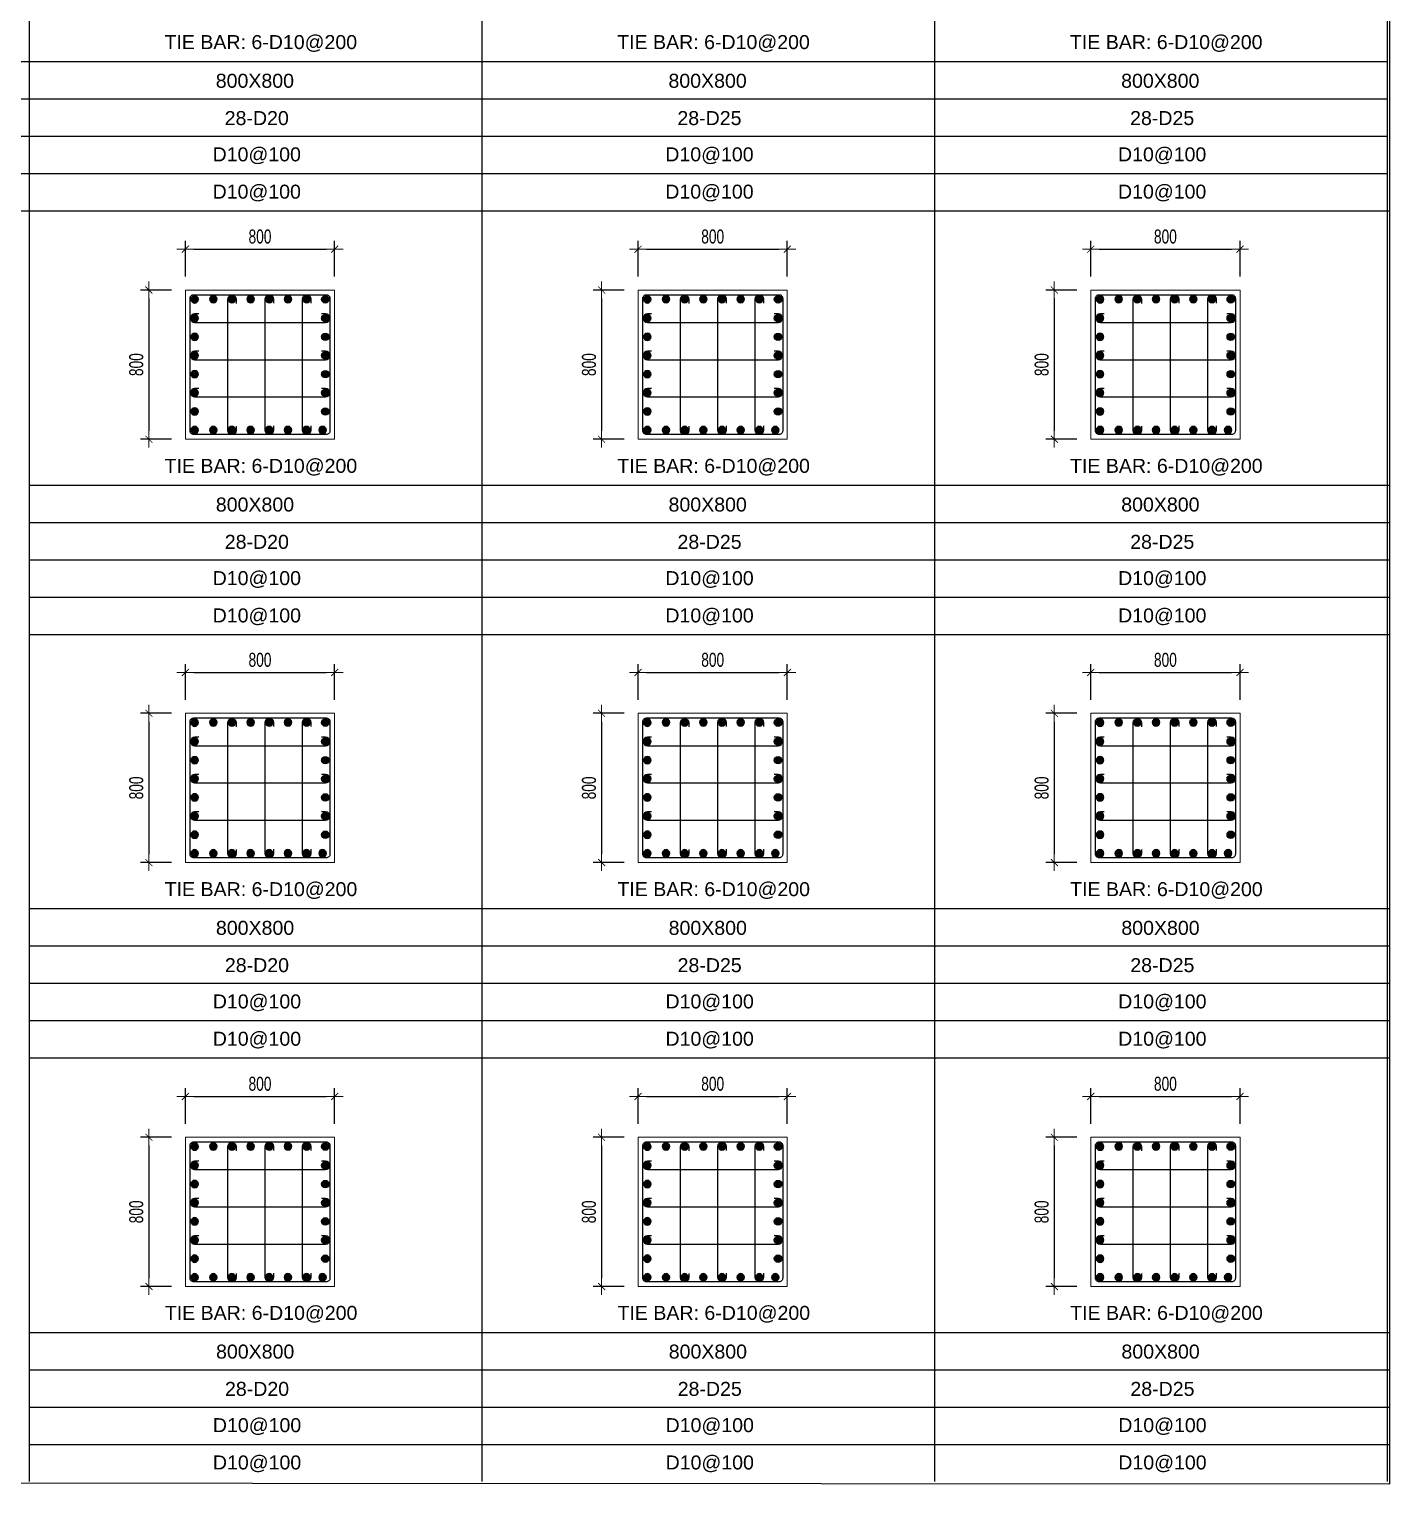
# Model space of a CAD drawing. Header units: millimetres. Extents: x 49323 to 538172, y -39336 to 181761.
# Drawn here: x 276176 to 283469, y 68456 to 76256 of the extents above; entities that cross this region are included whole.
import ezdxf
from ezdxf.enums import TextEntityAlignment as Align

# ---------------------------------------------------------------- set-up
doc = ezdxf.new("R2010")
doc.units = ezdxf.units.MM
doc.linetypes.add('CENTER2', pattern=[1.125, 0.75, -0.125, 0.125, -0.125])
doc.layers.get('Defpoints').update_dxf_attribs({"color": 151, "lineweight": 9})
for name, color, linetype in [('2', 2, 'Continuous'), ('A-ANNO-LEAD', 4, 'Continuous'), ('CEN', 1, 'CENTER2'), ('STL', 3, 'Continuous'), ('TIT1', 3, 'Continuous')]:
    doc.layers.add(name, color=color, linetype=linetype)
doc.layers.add('NDC_S_CONTINUOUS', color=3, linetype='Continuous', lineweight=20)
doc.layers.add('NDC_S_DIM', color=1, linetype='Continuous', lineweight=15)
doc.styles.add('NDC_ARIAL', font='arial.ttf', dxfattribs={"width": 0.85})
doc.styles.add('NDC_DIM', font='', dxfattribs={"width": 0.75})
doc.styles.get('NDC_DIM').set_extended_font_data('Dotum')
doc.dimstyles.new('NDC_dim_30', dxfattribs={"dimscale": 30, "dimtxt": 2.5, "dimasz": 1.5, "dimexe": 1.5, "dimexo": 2.5, "dimgap": 1, "dimtad": 1, "dimdec": 0, "dimzin": 0, "dimdsep": 46, "dimtxsty": 'NDC_DIM', "dimblk": 'DIMMARK', "dimcen": 0.09, "dimdle": 1.2, "dimclrd": 1, "dimclre": 1, "dimclrt": 3, "dimadec": 0, "dimazin": 0, "dimtfac": 1, "dimtdec": 0, "dimtix": 1, "dimtofl": 0, "dimtmove": 0, "dimatfit": 3, "dimfxl": 8, "dimfxlon": 1, "dimtolj": 1, "dimtzin": 0, "dimarcsym": 0})

# ---------------------------------------------------------------- blocks, each defined once
blk = doc.blocks.new('8')
at = {"layer": '2'}
blk.add_hatch(color=256, dxfattribs=at).paths.add_polyline_path([(20, 0, 0.386127), (1.9, 19.9), (-1.9, 19.9, 0.386127), (-20, 0, 1)])
blk.add_circle((0, 0), 20, dxfattribs=at)
blk = doc.blocks.new('5')
at = {"layer": 'CEN', "rotation": 180}
blk.add_blockref('8', (0, 0), dxfattribs=at)
blk = doc.blocks.new('DIMMARK')
at = {"layer": 'NDC_S_DIM', "color": 1}
blk.add_line((-1.5, 0), (1, 0), dxfattribs=at)
at = {"layer": 'NDC_S_DIM', "color": 2, "const_width": 0.1}
blk.add_lwpolyline([(-0.42, -0.42), (0.42, 0.42)], dxfattribs=at)
blk = doc.blocks.new('*D1674')
at = {"layer": 'Defpoints', "color": 0, "ltscale": 40, "transparency": 16777216}
for p in [(277813.3, 70533.6), (277013.3, 70312.3), (277813.3, 70312.3)]:
    blk.add_point(p, dxfattribs=at)
at = {"layer": 'NDC_S_DIM', "color": 1, "lineweight": -2, "ltscale": 40, "transparency": 16777216}
for p, q in [((277013.3, 70387.3), (277013.3, 70578.6)), ((277058.3, 70533.6), (277768.3, 70533.6)), ((277813.3, 70387.3), (277813.3, 70578.6))]:
    blk.add_line(p, q, dxfattribs=at)
at = {"layer": 'NDC_S_DIM', "color": 1, "lineweight": -2, "ltscale": 40, "transparency": 16777216, "xscale": 45, "yscale": 45, "zscale": 45, "rotation": 180}
blk.add_blockref('DIMMARK', (277013.3, 70533.6), dxfattribs=at)
at = {"layer": 'NDC_S_DIM', "color": 1, "lineweight": -2, "ltscale": 40, "transparency": 16777216, "xscale": 45, "yscale": 45, "zscale": 45}
blk.add_blockref('DIMMARK', (277813.3, 70533.6), dxfattribs=at)
at = {"layer": 'NDC_S_DIM', "color": 3, "ltscale": 40, "transparency": 16777216, "insert": (277413.3, 70601.2), "char_height": 75, "attachment_point": 5, "style": 'NDC_DIM'}
blk.add_mtext('\\A1;800', dxfattribs=at)
blk = doc.blocks.new('*D1675')
at = {"layer": 'Defpoints', "color": 0, "ltscale": 40, "transparency": 16777216}
for p in [(277013.3, 70314.8), (276818, 69514.8), (277013.3, 69514.8)]:
    blk.add_point(p, dxfattribs=at)
at = {"layer": 'NDC_S_DIM', "color": 1, "lineweight": -2, "ltscale": 40, "transparency": 16777216}
for p, q in [((276938.3, 70314.8), (276773, 70314.8)), ((276818, 70269.8), (276818, 69559.8)), ((276938.3, 69514.8), (276773, 69514.8))]:
    blk.add_line(p, q, dxfattribs=at)
at = {"layer": 'NDC_S_DIM', "color": 1, "lineweight": -2, "ltscale": 40, "transparency": 16777216, "xscale": 45, "yscale": 45, "zscale": 45}
for p, rotation in [((276818, 70314.8), 90), ((276818, 69514.8), 270)]:
    blk.add_blockref('DIMMARK', p, dxfattribs=dict(at, rotation=rotation))
at = {"layer": 'NDC_S_DIM', "color": 3, "ltscale": 40, "transparency": 16777216, "insert": (276750.4, 69914.8), "char_height": 75, "attachment_point": 5, "rotation": 90, "style": 'NDC_DIM'}
blk.add_mtext('\\A1;800', dxfattribs=at)
blk = doc.blocks.new('*D1676')
at = {"layer": 'Defpoints', "color": 0, "ltscale": 40, "transparency": 16777216}
for p in [(277813.3, 72806.5), (277013.3, 72585.1), (277813.3, 72585.1)]:
    blk.add_point(p, dxfattribs=at)
at = {"layer": 'NDC_S_DIM', "color": 1, "lineweight": -2, "ltscale": 40, "transparency": 16777216}
for p, q in [((277013.3, 72660.1), (277013.3, 72851.5)), ((277813.3, 72660.1), (277813.3, 72851.5)), ((277058.3, 72806.5), (277768.3, 72806.5))]:
    blk.add_line(p, q, dxfattribs=at)
at = {"layer": 'NDC_S_DIM', "color": 1, "lineweight": -2, "ltscale": 40, "transparency": 16777216, "xscale": 45, "yscale": 45, "zscale": 45, "rotation": 180}
blk.add_blockref('DIMMARK', (277013.3, 72806.5), dxfattribs=at)
at = {"layer": 'NDC_S_DIM', "color": 1, "lineweight": -2, "ltscale": 40, "transparency": 16777216, "xscale": 45, "yscale": 45, "zscale": 45}
blk.add_blockref('DIMMARK', (277813.3, 72806.5), dxfattribs=at)
at = {"layer": 'NDC_S_DIM', "color": 3, "ltscale": 40, "transparency": 16777216, "insert": (277413.3, 72874), "char_height": 75, "attachment_point": 5, "style": 'NDC_DIM'}
blk.add_mtext('\\A1;800', dxfattribs=at)
blk = doc.blocks.new('*D1677')
at = {"layer": 'Defpoints', "color": 0, "ltscale": 40, "transparency": 16777216}
for p in [(277013.3, 72587.7), (276818, 71787.7), (277013.3, 71787.7)]:
    blk.add_point(p, dxfattribs=at)
at = {"layer": 'NDC_S_DIM', "color": 1, "lineweight": -2, "ltscale": 40, "transparency": 16777216}
for p, q in [((276938.3, 72587.7), (276773, 72587.7)), ((276818, 72542.7), (276818, 71832.7)), ((276938.3, 71787.7), (276773, 71787.7))]:
    blk.add_line(p, q, dxfattribs=at)
at = {"layer": 'NDC_S_DIM', "color": 1, "lineweight": -2, "ltscale": 40, "transparency": 16777216, "xscale": 45, "yscale": 45, "zscale": 45}
for p, rotation in [((276818, 72587.7), 90), ((276818, 71787.7), 270)]:
    blk.add_blockref('DIMMARK', p, dxfattribs=dict(at, rotation=rotation))
at = {"layer": 'NDC_S_DIM', "color": 3, "ltscale": 40, "transparency": 16777216, "insert": (276750.4, 72187.7), "char_height": 75, "attachment_point": 5, "rotation": 90, "style": 'NDC_DIM'}
blk.add_mtext('\\A1;800', dxfattribs=at)
blk = doc.blocks.new('*D1678')
at = {"layer": 'Defpoints', "color": 0, "ltscale": 40, "transparency": 16777216}
for p in [(277813.3, 75075.9), (277013.3, 74854.6), (277813.3, 74854.6)]:
    blk.add_point(p, dxfattribs=at)
at = {"layer": 'NDC_S_DIM', "color": 1, "lineweight": -2, "ltscale": 40, "transparency": 16777216}
for p, q in [((277013.3, 74929.6), (277013.3, 75120.9)), ((277813.3, 74929.6), (277813.3, 75120.9)), ((277058.3, 75075.9), (277768.3, 75075.9))]:
    blk.add_line(p, q, dxfattribs=at)
at = {"layer": 'NDC_S_DIM', "color": 1, "lineweight": -2, "ltscale": 40, "transparency": 16777216, "xscale": 45, "yscale": 45, "zscale": 45, "rotation": 180}
blk.add_blockref('DIMMARK', (277013.3, 75075.9), dxfattribs=at)
at = {"layer": 'NDC_S_DIM', "color": 1, "lineweight": -2, "ltscale": 40, "transparency": 16777216, "xscale": 45, "yscale": 45, "zscale": 45}
blk.add_blockref('DIMMARK', (277813.3, 75075.9), dxfattribs=at)
at = {"layer": 'NDC_S_DIM', "color": 3, "ltscale": 40, "transparency": 16777216, "insert": (277413.3, 75143.5), "char_height": 75, "attachment_point": 5, "style": 'NDC_DIM'}
blk.add_mtext('\\A1;800', dxfattribs=at)
blk = doc.blocks.new('*D1679')
at = {"layer": 'Defpoints', "color": 0, "ltscale": 40, "transparency": 16777216}
for p in [(277013.3, 74857.1), (276818, 74057.1), (277013.3, 74057.1)]:
    blk.add_point(p, dxfattribs=at)
at = {"layer": 'NDC_S_DIM', "color": 1, "lineweight": -2, "ltscale": 40, "transparency": 16777216}
for p, q in [((276938.3, 74857.1), (276773, 74857.1)), ((276818, 74812.1), (276818, 74102.1)), ((276938.3, 74057.1), (276773, 74057.1))]:
    blk.add_line(p, q, dxfattribs=at)
at = {"layer": 'NDC_S_DIM', "color": 1, "lineweight": -2, "ltscale": 40, "transparency": 16777216, "xscale": 45, "yscale": 45, "zscale": 45}
for p, rotation in [((276818, 74857.1), 90), ((276818, 74057.1), 270)]:
    blk.add_blockref('DIMMARK', p, dxfattribs=dict(at, rotation=rotation))
at = {"layer": 'NDC_S_DIM', "color": 3, "ltscale": 40, "transparency": 16777216, "insert": (276750.4, 74457.1), "char_height": 75, "attachment_point": 5, "rotation": 90, "style": 'NDC_DIM'}
blk.add_mtext('\\A1;800', dxfattribs=at)
blk = doc.blocks.new('*D1684')
at = {"layer": 'Defpoints', "color": 0, "ltscale": 40, "transparency": 16777216}
for p in [(280239.4, 70533.6), (279439.4, 70312.3), (280239.4, 70312.3)]:
    blk.add_point(p, dxfattribs=at)
at = {"layer": 'NDC_S_DIM', "color": 1, "lineweight": -2, "ltscale": 40, "transparency": 16777216}
for p, q in [((279439.4, 70387.3), (279439.4, 70578.6)), ((279484.4, 70533.6), (280194.4, 70533.6)), ((280239.4, 70387.3), (280239.4, 70578.6))]:
    blk.add_line(p, q, dxfattribs=at)
at = {"layer": 'NDC_S_DIM', "color": 1, "lineweight": -2, "ltscale": 40, "transparency": 16777216, "xscale": 45, "yscale": 45, "zscale": 45, "rotation": 180}
blk.add_blockref('DIMMARK', (279439.4, 70533.6), dxfattribs=at)
at = {"layer": 'NDC_S_DIM', "color": 1, "lineweight": -2, "ltscale": 40, "transparency": 16777216, "xscale": 45, "yscale": 45, "zscale": 45}
blk.add_blockref('DIMMARK', (280239.4, 70533.6), dxfattribs=at)
at = {"layer": 'NDC_S_DIM', "color": 3, "ltscale": 40, "transparency": 16777216, "insert": (279839.4, 70601.2), "char_height": 75, "attachment_point": 5, "style": 'NDC_DIM'}
blk.add_mtext('\\A1;800', dxfattribs=at)
blk = doc.blocks.new('*D1685')
at = {"layer": 'Defpoints', "color": 0, "ltscale": 40, "transparency": 16777216}
for p in [(279439.4, 70314.8), (279244.1, 69514.8), (279439.4, 69514.8)]:
    blk.add_point(p, dxfattribs=at)
at = {"layer": 'NDC_S_DIM', "color": 1, "lineweight": -2, "ltscale": 40, "transparency": 16777216}
for p, q in [((279364.4, 70314.8), (279199.1, 70314.8)), ((279244.1, 70269.8), (279244.1, 69559.8)), ((279364.4, 69514.8), (279199.1, 69514.8))]:
    blk.add_line(p, q, dxfattribs=at)
at = {"layer": 'NDC_S_DIM', "color": 1, "lineweight": -2, "ltscale": 40, "transparency": 16777216, "xscale": 45, "yscale": 45, "zscale": 45}
for p, rotation in [((279244.1, 70314.8), 90), ((279244.1, 69514.8), 270)]:
    blk.add_blockref('DIMMARK', p, dxfattribs=dict(at, rotation=rotation))
at = {"layer": 'NDC_S_DIM', "color": 3, "ltscale": 40, "transparency": 16777216, "insert": (279176.5, 69914.8), "char_height": 75, "attachment_point": 5, "rotation": 90, "style": 'NDC_DIM'}
blk.add_mtext('\\A1;800', dxfattribs=at)
blk = doc.blocks.new('*D1686')
at = {"layer": 'Defpoints', "color": 0, "ltscale": 40, "transparency": 16777216}
for p in [(280239.4, 72806.5), (279439.4, 72585.1), (280239.4, 72585.1)]:
    blk.add_point(p, dxfattribs=at)
at = {"layer": 'NDC_S_DIM', "color": 1, "lineweight": -2, "ltscale": 40, "transparency": 16777216}
for p, q in [((279439.4, 72660.1), (279439.4, 72851.5)), ((280239.4, 72660.1), (280239.4, 72851.5)), ((279484.4, 72806.5), (280194.4, 72806.5))]:
    blk.add_line(p, q, dxfattribs=at)
at = {"layer": 'NDC_S_DIM', "color": 1, "lineweight": -2, "ltscale": 40, "transparency": 16777216, "xscale": 45, "yscale": 45, "zscale": 45, "rotation": 180}
blk.add_blockref('DIMMARK', (279439.4, 72806.5), dxfattribs=at)
at = {"layer": 'NDC_S_DIM', "color": 1, "lineweight": -2, "ltscale": 40, "transparency": 16777216, "xscale": 45, "yscale": 45, "zscale": 45}
blk.add_blockref('DIMMARK', (280239.4, 72806.5), dxfattribs=at)
at = {"layer": 'NDC_S_DIM', "color": 3, "ltscale": 40, "transparency": 16777216, "insert": (279839.4, 72874), "char_height": 75, "attachment_point": 5, "style": 'NDC_DIM'}
blk.add_mtext('\\A1;800', dxfattribs=at)
blk = doc.blocks.new('*D1687')
at = {"layer": 'Defpoints', "color": 0, "ltscale": 40, "transparency": 16777216}
for p in [(279439.4, 72587.7), (279244.1, 71787.7), (279439.4, 71787.7)]:
    blk.add_point(p, dxfattribs=at)
at = {"layer": 'NDC_S_DIM', "color": 1, "lineweight": -2, "ltscale": 40, "transparency": 16777216}
for p, q in [((279364.4, 72587.7), (279199.1, 72587.7)), ((279244.1, 72542.7), (279244.1, 71832.7)), ((279364.4, 71787.7), (279199.1, 71787.7))]:
    blk.add_line(p, q, dxfattribs=at)
at = {"layer": 'NDC_S_DIM', "color": 1, "lineweight": -2, "ltscale": 40, "transparency": 16777216, "xscale": 45, "yscale": 45, "zscale": 45}
for p, rotation in [((279244.1, 72587.7), 90), ((279244.1, 71787.7), 270)]:
    blk.add_blockref('DIMMARK', p, dxfattribs=dict(at, rotation=rotation))
at = {"layer": 'NDC_S_DIM', "color": 3, "ltscale": 40, "transparency": 16777216, "insert": (279176.5, 72187.7), "char_height": 75, "attachment_point": 5, "rotation": 90, "style": 'NDC_DIM'}
blk.add_mtext('\\A1;800', dxfattribs=at)
blk = doc.blocks.new('*D1688')
at = {"layer": 'Defpoints', "color": 0, "ltscale": 40, "transparency": 16777216}
for p in [(280239.4, 75075.9), (279439.4, 74854.6), (280239.4, 74854.6)]:
    blk.add_point(p, dxfattribs=at)
at = {"layer": 'NDC_S_DIM', "color": 1, "lineweight": -2, "ltscale": 40, "transparency": 16777216}
for p, q in [((279439.4, 74929.6), (279439.4, 75120.9)), ((280239.4, 74929.6), (280239.4, 75120.9)), ((279484.4, 75075.9), (280194.4, 75075.9))]:
    blk.add_line(p, q, dxfattribs=at)
at = {"layer": 'NDC_S_DIM', "color": 1, "lineweight": -2, "ltscale": 40, "transparency": 16777216, "xscale": 45, "yscale": 45, "zscale": 45, "rotation": 180}
blk.add_blockref('DIMMARK', (279439.4, 75075.9), dxfattribs=at)
at = {"layer": 'NDC_S_DIM', "color": 1, "lineweight": -2, "ltscale": 40, "transparency": 16777216, "xscale": 45, "yscale": 45, "zscale": 45}
blk.add_blockref('DIMMARK', (280239.4, 75075.9), dxfattribs=at)
at = {"layer": 'NDC_S_DIM', "color": 3, "ltscale": 40, "transparency": 16777216, "insert": (279839.4, 75143.5), "char_height": 75, "attachment_point": 5, "style": 'NDC_DIM'}
blk.add_mtext('\\A1;800', dxfattribs=at)
blk = doc.blocks.new('*D1689')
at = {"layer": 'Defpoints', "color": 0, "ltscale": 40, "transparency": 16777216}
for p in [(279439.4, 74857.1), (279244.1, 74057.1), (279439.4, 74057.1)]:
    blk.add_point(p, dxfattribs=at)
at = {"layer": 'NDC_S_DIM', "color": 1, "lineweight": -2, "ltscale": 40, "transparency": 16777216}
for p, q in [((279364.4, 74857.1), (279199.1, 74857.1)), ((279244.1, 74812.1), (279244.1, 74102.1)), ((279364.4, 74057.1), (279199.1, 74057.1))]:
    blk.add_line(p, q, dxfattribs=at)
at = {"layer": 'NDC_S_DIM', "color": 1, "lineweight": -2, "ltscale": 40, "transparency": 16777216, "xscale": 45, "yscale": 45, "zscale": 45}
for p, rotation in [((279244.1, 74857.1), 90), ((279244.1, 74057.1), 270)]:
    blk.add_blockref('DIMMARK', p, dxfattribs=dict(at, rotation=rotation))
at = {"layer": 'NDC_S_DIM', "color": 3, "ltscale": 40, "transparency": 16777216, "insert": (279176.5, 74457.1), "char_height": 75, "attachment_point": 5, "rotation": 90, "style": 'NDC_DIM'}
blk.add_mtext('\\A1;800', dxfattribs=at)
blk = doc.blocks.new('*D1174')
at = {"layer": 'Defpoints', "color": 0, "ltscale": 40, "transparency": 16777216}
for p in [(282665.5, 70533.6), (281865.5, 70312.3), (282665.5, 70312.3)]:
    blk.add_point(p, dxfattribs=at)
at = {"layer": 'NDC_S_DIM', "color": 1, "lineweight": -2, "ltscale": 40, "transparency": 16777216}
for p, q in [((281865.5, 70387.3), (281865.5, 70578.6)), ((281910.5, 70533.6), (282620.5, 70533.6)), ((282665.5, 70387.3), (282665.5, 70578.6))]:
    blk.add_line(p, q, dxfattribs=at)
at = {"layer": 'NDC_S_DIM', "color": 1, "lineweight": -2, "ltscale": 40, "transparency": 16777216, "xscale": 45, "yscale": 45, "zscale": 45, "rotation": 180}
blk.add_blockref('DIMMARK', (281865.5, 70533.6), dxfattribs=at)
at = {"layer": 'NDC_S_DIM', "color": 1, "lineweight": -2, "ltscale": 40, "transparency": 16777216, "xscale": 45, "yscale": 45, "zscale": 45}
blk.add_blockref('DIMMARK', (282665.5, 70533.6), dxfattribs=at)
at = {"layer": 'NDC_S_DIM', "color": 3, "ltscale": 40, "transparency": 16777216, "insert": (282265.5, 70601.2), "char_height": 75, "attachment_point": 5, "style": 'NDC_DIM'}
blk.add_mtext('\\A1;800', dxfattribs=at)
blk = doc.blocks.new('*D1175')
at = {"layer": 'Defpoints', "color": 0, "ltscale": 40, "transparency": 16777216}
for p in [(281865.5, 70314.8), (281670.2, 69514.8), (281865.5, 69514.8)]:
    blk.add_point(p, dxfattribs=at)
at = {"layer": 'NDC_S_DIM', "color": 1, "lineweight": -2, "ltscale": 40, "transparency": 16777216}
for p, q in [((281790.5, 70314.8), (281625.2, 70314.8)), ((281670.2, 70269.8), (281670.2, 69559.8)), ((281790.5, 69514.8), (281625.2, 69514.8))]:
    blk.add_line(p, q, dxfattribs=at)
at = {"layer": 'NDC_S_DIM', "color": 1, "lineweight": -2, "ltscale": 40, "transparency": 16777216, "xscale": 45, "yscale": 45, "zscale": 45}
for p, rotation in [((281670.2, 70314.8), 90), ((281670.2, 69514.8), 270)]:
    blk.add_blockref('DIMMARK', p, dxfattribs=dict(at, rotation=rotation))
at = {"layer": 'NDC_S_DIM', "color": 3, "ltscale": 40, "transparency": 16777216, "insert": (281602.6, 69914.8), "char_height": 75, "attachment_point": 5, "rotation": 90, "style": 'NDC_DIM'}
blk.add_mtext('\\A1;800', dxfattribs=at)
blk = doc.blocks.new('*D1176')
at = {"layer": 'Defpoints', "color": 0, "ltscale": 40, "transparency": 16777216}
for p in [(282665.5, 72806.5), (281865.5, 72585.1), (282665.5, 72585.1)]:
    blk.add_point(p, dxfattribs=at)
at = {"layer": 'NDC_S_DIM', "color": 1, "lineweight": -2, "ltscale": 40, "transparency": 16777216}
for p, q in [((281865.5, 72660.1), (281865.5, 72851.5)), ((282665.5, 72660.1), (282665.5, 72851.5)), ((281910.5, 72806.5), (282620.5, 72806.5))]:
    blk.add_line(p, q, dxfattribs=at)
at = {"layer": 'NDC_S_DIM', "color": 1, "lineweight": -2, "ltscale": 40, "transparency": 16777216, "xscale": 45, "yscale": 45, "zscale": 45, "rotation": 180}
blk.add_blockref('DIMMARK', (281865.5, 72806.5), dxfattribs=at)
at = {"layer": 'NDC_S_DIM', "color": 1, "lineweight": -2, "ltscale": 40, "transparency": 16777216, "xscale": 45, "yscale": 45, "zscale": 45}
blk.add_blockref('DIMMARK', (282665.5, 72806.5), dxfattribs=at)
at = {"layer": 'NDC_S_DIM', "color": 3, "ltscale": 40, "transparency": 16777216, "insert": (282265.5, 72874), "char_height": 75, "attachment_point": 5, "style": 'NDC_DIM'}
blk.add_mtext('\\A1;800', dxfattribs=at)
blk = doc.blocks.new('*D1177')
at = {"layer": 'Defpoints', "color": 0, "ltscale": 40, "transparency": 16777216}
for p in [(281865.5, 72587.7), (281670.2, 71787.7), (281865.5, 71787.7)]:
    blk.add_point(p, dxfattribs=at)
at = {"layer": 'NDC_S_DIM', "color": 1, "lineweight": -2, "ltscale": 40, "transparency": 16777216}
for p, q in [((281790.5, 72587.7), (281625.2, 72587.7)), ((281670.2, 72542.7), (281670.2, 71832.7)), ((281790.5, 71787.7), (281625.2, 71787.7))]:
    blk.add_line(p, q, dxfattribs=at)
at = {"layer": 'NDC_S_DIM', "color": 1, "lineweight": -2, "ltscale": 40, "transparency": 16777216, "xscale": 45, "yscale": 45, "zscale": 45}
for p, rotation in [((281670.2, 72587.7), 90), ((281670.2, 71787.7), 270)]:
    blk.add_blockref('DIMMARK', p, dxfattribs=dict(at, rotation=rotation))
at = {"layer": 'NDC_S_DIM', "color": 3, "ltscale": 40, "transparency": 16777216, "insert": (281602.6, 72187.7), "char_height": 75, "attachment_point": 5, "rotation": 90, "style": 'NDC_DIM'}
blk.add_mtext('\\A1;800', dxfattribs=at)
blk = doc.blocks.new('*D1178')
at = {"layer": 'Defpoints', "color": 0, "ltscale": 40, "transparency": 16777216}
for p in [(282665.5, 75075.9), (281865.5, 74854.6), (282665.5, 74854.6)]:
    blk.add_point(p, dxfattribs=at)
at = {"layer": 'NDC_S_DIM', "color": 1, "lineweight": -2, "ltscale": 40, "transparency": 16777216}
for p, q in [((281865.5, 74929.6), (281865.5, 75120.9)), ((282665.5, 74929.6), (282665.5, 75120.9)), ((281910.5, 75075.9), (282620.5, 75075.9))]:
    blk.add_line(p, q, dxfattribs=at)
at = {"layer": 'NDC_S_DIM', "color": 1, "lineweight": -2, "ltscale": 40, "transparency": 16777216, "xscale": 45, "yscale": 45, "zscale": 45, "rotation": 180}
blk.add_blockref('DIMMARK', (281865.5, 75075.9), dxfattribs=at)
at = {"layer": 'NDC_S_DIM', "color": 1, "lineweight": -2, "ltscale": 40, "transparency": 16777216, "xscale": 45, "yscale": 45, "zscale": 45}
blk.add_blockref('DIMMARK', (282665.5, 75075.9), dxfattribs=at)
at = {"layer": 'NDC_S_DIM', "color": 3, "ltscale": 40, "transparency": 16777216, "insert": (282265.5, 75143.5), "char_height": 75, "attachment_point": 5, "style": 'NDC_DIM'}
blk.add_mtext('\\A1;800', dxfattribs=at)
blk = doc.blocks.new('*D1179')
at = {"layer": 'Defpoints', "color": 0, "ltscale": 40, "transparency": 16777216}
for p in [(281865.5, 74857.1), (281670.2, 74057.1), (281865.5, 74057.1)]:
    blk.add_point(p, dxfattribs=at)
at = {"layer": 'NDC_S_DIM', "color": 1, "lineweight": -2, "ltscale": 40, "transparency": 16777216}
for p, q in [((281790.5, 74857.1), (281625.2, 74857.1)), ((281670.2, 74812.1), (281670.2, 74102.1)), ((281790.5, 74057.1), (281625.2, 74057.1))]:
    blk.add_line(p, q, dxfattribs=at)
at = {"layer": 'NDC_S_DIM', "color": 1, "lineweight": -2, "ltscale": 40, "transparency": 16777216, "xscale": 45, "yscale": 45, "zscale": 45}
for p, rotation in [((281670.2, 74857.1), 90), ((281670.2, 74057.1), 270)]:
    blk.add_blockref('DIMMARK', p, dxfattribs=dict(at, rotation=rotation))
at = {"layer": 'NDC_S_DIM', "color": 3, "ltscale": 40, "transparency": 16777216, "insert": (281602.6, 74457.1), "char_height": 75, "attachment_point": 5, "rotation": 90, "style": 'NDC_DIM'}
blk.add_mtext('\\A1;800', dxfattribs=at)

msp = doc.modelspace()

# ---------------------------------------------------------------- linework, layer by layer
at = {"layer": '2', "lineweight": -2, "ltscale": 1000}
for points in [[(277788.3, 74812.1), (277788.3, 74102.1, -0.414214), (277768.3, 74082.1), (277058.3, 74082.1, -0.414214), (277038.3, 74102.1), (277038.3, 74812.1, -0.414214), (277058.3, 74832.1), (277768.3, 74832.1, -0.414214)], [(280214.4, 74812.1), (280214.4, 74102.1, -0.414214), (280194.4, 74082.1), (279484.4, 74082.1, -0.414214), (279464.4, 74102.1), (279464.4, 74812.1, -0.414214), (279484.4, 74832.1), (280194.4, 74832.1, -0.414214)], [(277788.3, 72542.7), (277788.3, 71832.7, -0.414214), (277768.3, 71812.7), (277058.3, 71812.7, -0.414214), (277038.3, 71832.7), (277038.3, 72542.7, -0.414214), (277058.3, 72562.7), (277768.3, 72562.7, -0.414214)], [(280214.4, 72542.7), (280214.4, 71832.7, -0.414214), (280194.4, 71812.7), (279484.4, 71812.7, -0.414214), (279464.4, 71832.7), (279464.4, 72542.7, -0.414214), (279484.4, 72562.7), (280194.4, 72562.7, -0.414214)], [(277788.3, 70269.8), (277788.3, 69559.8, -0.414214), (277768.3, 69539.8), (277058.3, 69539.8, -0.414214), (277038.3, 69559.8), (277038.3, 70269.8, -0.414214), (277058.3, 70289.8), (277768.3, 70289.8, -0.414214)], [(280214.4, 70269.8), (280214.4, 69559.8, -0.414214), (280194.4, 69539.8), (279484.4, 69539.8, -0.414214), (279464.4, 69559.8), (279464.4, 70269.8, -0.414214), (279484.4, 70289.8), (280194.4, 70289.8, -0.414214)]]:
    msp.add_lwpolyline(points, format="xyb", close=True, dxfattribs=at)
at = {"layer": '2'}
for points in [[(277285.6, 74126.7), (277285.6, 74104.6, -1), (277240.6, 74104.6), (277240.6, 74806.6, -1), (277285.6, 74806.6), (277285.6, 74784.5)], [(277485.6, 74128.2), (277485.6, 74106.1, -1), (277440.6, 74106.1), (277440.6, 74808.1, -1), (277485.6, 74808.1), (277485.6, 74786)], [(277685.6, 74128.2), (277685.6, 74106.1, -1), (277640.6, 74106.1), (277640.6, 74808.1, -1), (277685.6, 74808.1), (277685.6, 74786)], [(279711.7, 74126.7), (279711.7, 74104.6, -1), (279666.7, 74104.6), (279666.7, 74806.6, -1), (279711.7, 74806.6), (279711.7, 74784.5)], [(279911.7, 74128.2), (279911.7, 74106.1, -1), (279866.7, 74106.1), (279866.7, 74808.1, -1), (279911.7, 74808.1), (279911.7, 74786)], [(280111.7, 74128.2), (280111.7, 74106.1, -1), (280066.7, 74106.1), (280066.7, 74808.1, -1), (280111.7, 74808.1), (280111.7, 74786)], [(277085.2, 74728.7), (277063.1, 74728.7, 1), (277063.1, 74683.6), (277765.1, 74683.6, 1), (277765.1, 74728.7), (277743, 74728.7)], [(279511.3, 74728.7), (279489.2, 74728.7, 1), (279489.2, 74683.6), (280191.2, 74683.6, 1), (280191.2, 74728.7), (280169.1, 74728.7)], [(277085.2, 74528.7), (277063.1, 74528.7, 1), (277063.1, 74483.6), (277765.1, 74483.6, 1), (277765.1, 74528.7), (277743, 74528.7)], [(279511.3, 74528.7), (279489.2, 74528.7, 1), (279489.2, 74483.6), (280191.2, 74483.6, 1), (280191.2, 74528.7), (280169.1, 74528.7)], [(277085.2, 74328.7), (277063.1, 74328.7, 1), (277063.1, 74283.6), (277765.1, 74283.6, 1), (277765.1, 74328.7), (277743, 74328.7)], [(279511.3, 74328.7), (279489.2, 74328.7, 1), (279489.2, 74283.6), (280191.2, 74283.6, 1), (280191.2, 74328.7), (280169.1, 74328.7)], [(277285.6, 71857.3), (277285.6, 71835.2, -1), (277240.6, 71835.2), (277240.6, 72537.2, -1), (277285.6, 72537.2), (277285.6, 72515)], [(277485.6, 71858.8), (277485.6, 71836.7, -1), (277440.6, 71836.7), (277440.6, 72538.7, -1), (277485.6, 72538.7), (277485.6, 72516.5)], [(277685.6, 71858.8), (277685.6, 71836.7, -1), (277640.6, 71836.7), (277640.6, 72538.7, -1), (277685.6, 72538.7), (277685.6, 72516.5)], [(279711.7, 71857.3), (279711.7, 71835.2, -1), (279666.7, 71835.2), (279666.7, 72537.2, -1), (279711.7, 72537.2), (279711.7, 72515)], [(279911.7, 71858.8), (279911.7, 71836.7, -1), (279866.7, 71836.7), (279866.7, 72538.7, -1), (279911.7, 72538.7), (279911.7, 72516.5)], [(280111.7, 71858.8), (280111.7, 71836.7, -1), (280066.7, 71836.7), (280066.7, 72538.7, -1), (280111.7, 72538.7), (280111.7, 72516.5)], [(277085.2, 72459.2), (277063.1, 72459.2, 1), (277063.1, 72414.2), (277765.1, 72414.2, 1), (277765.1, 72459.2), (277743, 72459.2)], [(279511.3, 72459.2), (279489.2, 72459.2, 1), (279489.2, 72414.2), (280191.2, 72414.2, 1), (280191.2, 72459.2), (280169.1, 72459.2)], [(277085.2, 72259.2), (277063.1, 72259.2, 1), (277063.1, 72214.2), (277765.1, 72214.2, 1), (277765.1, 72259.2), (277743, 72259.2)], [(279511.3, 72259.2), (279489.2, 72259.2, 1), (279489.2, 72214.2), (280191.2, 72214.2, 1), (280191.2, 72259.2), (280169.1, 72259.2)], [(277085.2, 72059.2), (277063.1, 72059.2, 1), (277063.1, 72014.2), (277765.1, 72014.2, 1), (277765.1, 72059.2), (277743, 72059.2)], [(279511.3, 72059.2), (279489.2, 72059.2, 1), (279489.2, 72014.2), (280191.2, 72014.2, 1), (280191.2, 72059.2), (280169.1, 72059.2)], [(277285.6, 69584.4), (277285.6, 69562.3, -1), (277240.6, 69562.3), (277240.6, 70264.3, -1), (277285.6, 70264.3), (277285.6, 70242.2)], [(277485.6, 69585.9), (277485.6, 69563.8, -1), (277440.6, 69563.8), (277440.6, 70265.8, -1), (277485.6, 70265.8), (277485.6, 70243.7)], [(277685.6, 69585.9), (277685.6, 69563.8, -1), (277640.6, 69563.8), (277640.6, 70265.8, -1), (277685.6, 70265.8), (277685.6, 70243.7)], [(279711.7, 69584.4), (279711.7, 69562.3, -1), (279666.7, 69562.3), (279666.7, 70264.3, -1), (279711.7, 70264.3), (279711.7, 70242.2)], [(279911.7, 69585.9), (279911.7, 69563.8, -1), (279866.7, 69563.8), (279866.7, 70265.8, -1), (279911.7, 70265.8), (279911.7, 70243.7)], [(280111.7, 69585.9), (280111.7, 69563.8, -1), (280066.7, 69563.8), (280066.7, 70265.8, -1), (280111.7, 70265.8), (280111.7, 70243.7)], [(277085.2, 70186.4), (277063.1, 70186.4, 1), (277063.1, 70141.3), (277765.1, 70141.3, 1), (277765.1, 70186.4), (277743, 70186.4)], [(279511.3, 70186.4), (279489.2, 70186.4, 1), (279489.2, 70141.3), (280191.2, 70141.3, 1), (280191.2, 70186.4), (280169.1, 70186.4)], [(277085.2, 69986.4), (277063.1, 69986.4, 1), (277063.1, 69941.3), (277765.1, 69941.3, 1), (277765.1, 69986.4), (277743, 69986.4)], [(279511.3, 69986.4), (279489.2, 69986.4, 1), (279489.2, 69941.3), (280191.2, 69941.3, 1), (280191.2, 69986.4), (280169.1, 69986.4)], [(277085.2, 69786.4), (277063.1, 69786.4, 1), (277063.1, 69741.3), (277765.1, 69741.3, 1), (277765.1, 69786.4), (277743, 69786.4)], [(279511.3, 69786.4), (279489.2, 69786.4, 1), (279489.2, 69741.3), (280191.2, 69741.3, 1), (280191.2, 69786.4), (280169.1, 69786.4)]]:
    msp.add_lwpolyline(points, format="xyb", dxfattribs=at)
at = {"layer": '2', "lineweight": -2, "ltscale": 1000, "elevation": 0}
for points in [[(282640.5, 74812.1), (282640.5, 74102.1, -0.414214), (282620.5, 74082.1), (281910.5, 74082.1, -0.414214), (281890.5, 74102.1), (281890.5, 74812.1, -0.414214), (281910.5, 74832.1), (282620.5, 74832.1, -0.414214)], [(282640.5, 72542.7), (282640.5, 71832.7, -0.414214), (282620.5, 71812.7), (281910.5, 71812.7, -0.414214), (281890.5, 71832.7), (281890.5, 72542.7, -0.414214), (281910.5, 72562.7), (282620.5, 72562.7, -0.414214)], [(282640.5, 70269.8), (282640.5, 69559.8, -0.414214), (282620.5, 69539.8), (281910.5, 69539.8, -0.414214), (281890.5, 69559.8), (281890.5, 70269.8, -0.414214), (281910.5, 70289.8), (282620.5, 70289.8, -0.414214)]]:
    msp.add_lwpolyline(points, format="xyb", close=True, dxfattribs=at)
at = {"layer": '2', "elevation": 0}
for points in [[(282137.8, 74126.7), (282137.8, 74104.6, -1), (282092.8, 74104.6), (282092.8, 74806.6, -1), (282137.8, 74806.6), (282137.8, 74784.5)], [(282337.8, 74128.2), (282337.8, 74106.1, -1), (282292.8, 74106.1), (282292.8, 74808.1, -1), (282337.8, 74808.1), (282337.8, 74786)], [(282537.8, 74128.2), (282537.8, 74106.1, -1), (282492.8, 74106.1), (282492.8, 74808.1, -1), (282537.8, 74808.1), (282537.8, 74786)], [(281937.4, 74728.7), (281915.3, 74728.7, 1), (281915.3, 74683.6), (282617.3, 74683.6, 1), (282617.3, 74728.7), (282595.2, 74728.7)], [(281937.4, 74528.7), (281915.3, 74528.7, 1), (281915.3, 74483.6), (282617.3, 74483.6, 1), (282617.3, 74528.7), (282595.2, 74528.7)], [(281937.4, 74328.7), (281915.3, 74328.7, 1), (281915.3, 74283.6), (282617.3, 74283.6, 1), (282617.3, 74328.7), (282595.2, 74328.7)], [(282137.8, 71857.3), (282137.8, 71835.2, -1), (282092.8, 71835.2), (282092.8, 72537.2, -1), (282137.8, 72537.2), (282137.8, 72515)], [(282337.8, 71858.8), (282337.8, 71836.7, -1), (282292.8, 71836.7), (282292.8, 72538.7, -1), (282337.8, 72538.7), (282337.8, 72516.5)], [(282537.8, 71858.8), (282537.8, 71836.7, -1), (282492.8, 71836.7), (282492.8, 72538.7, -1), (282537.8, 72538.7), (282537.8, 72516.5)], [(281937.4, 72459.2), (281915.3, 72459.2, 1), (281915.3, 72414.2), (282617.3, 72414.2, 1), (282617.3, 72459.2), (282595.2, 72459.2)], [(281937.4, 72259.2), (281915.3, 72259.2, 1), (281915.3, 72214.2), (282617.3, 72214.2, 1), (282617.3, 72259.2), (282595.2, 72259.2)], [(281937.4, 72059.2), (281915.3, 72059.2, 1), (281915.3, 72014.2), (282617.3, 72014.2, 1), (282617.3, 72059.2), (282595.2, 72059.2)], [(282137.8, 69584.4), (282137.8, 69562.3, -1), (282092.8, 69562.3), (282092.8, 70264.3, -1), (282137.8, 70264.3), (282137.8, 70242.2)], [(282337.8, 69585.9), (282337.8, 69563.8, -1), (282292.8, 69563.8), (282292.8, 70265.8, -1), (282337.8, 70265.8), (282337.8, 70243.7)], [(282537.8, 69585.9), (282537.8, 69563.8, -1), (282492.8, 69563.8), (282492.8, 70265.8, -1), (282537.8, 70265.8), (282537.8, 70243.7)], [(281937.4, 70186.4), (281915.3, 70186.4, 1), (281915.3, 70141.3), (282617.3, 70141.3, 1), (282617.3, 70186.4), (282595.2, 70186.4)], [(281937.4, 69986.4), (281915.3, 69986.4, 1), (281915.3, 69941.3), (282617.3, 69941.3, 1), (282617.3, 69986.4), (282595.2, 69986.4)], [(281937.4, 69786.4), (281915.3, 69786.4, 1), (281915.3, 69741.3), (282617.3, 69741.3, 1), (282617.3, 69786.4), (282595.2, 69786.4)]]:
    msp.add_lwpolyline(points, format="xyb", dxfattribs=at)
at = {"layer": 'A-ANNO-LEAD'}
msp.add_lwpolyline([(262133.7, 68469.5), (283468.6, 68456.3), (283468.6, 85076.3), (262133.7, 85089.5)], close=True, dxfattribs=at)
at = {"layer": 'NDC_S_CONTINUOUS', "ltscale": 70}
for points in [[(277813.3, 74857.1), (277813.3, 74057.1), (277013.3, 74057.1), (277013.3, 74857.1), (277813.3, 74857.1)], [(280239.4, 74857.1), (280239.4, 74057.1), (279439.4, 74057.1), (279439.4, 74857.1), (280239.4, 74857.1)], [(277813.3, 72587.7), (277813.3, 71787.7), (277013.3, 71787.7), (277013.3, 72587.7), (277813.3, 72587.7)], [(280239.4, 72587.7), (280239.4, 71787.7), (279439.4, 71787.7), (279439.4, 72587.7), (280239.4, 72587.7)], [(277813.3, 70314.8), (277813.3, 69514.8), (277013.3, 69514.8), (277013.3, 70314.8), (277813.3, 70314.8)], [(280239.4, 70314.8), (280239.4, 69514.8), (279439.4, 69514.8), (279439.4, 70314.8), (280239.4, 70314.8)]]:
    msp.add_lwpolyline(points, dxfattribs=at)
at = {"layer": 'NDC_S_CONTINUOUS', "ltscale": 70, "elevation": 0}
for points in [[(282665.5, 74857.1), (282665.5, 74057.1), (281865.5, 74057.1), (281865.5, 74857.1), (282665.5, 74857.1)], [(282665.5, 72587.7), (282665.5, 71787.7), (281865.5, 71787.7), (281865.5, 72587.7), (282665.5, 72587.7)], [(282665.5, 70314.8), (282665.5, 69514.8), (281865.5, 69514.8), (281865.5, 70314.8), (282665.5, 70314.8)]]:
    msp.add_lwpolyline(points, dxfattribs=at)
at = {"layer": 'TIT1'}
for p, q in [((276175.9, 84604.2), (276175.9, 68469.5)), ((278602, 84604.2), (278602, 68469.5)), ((281028.1, 84604.2), (281028.1, 68469.5)), ((283454.2, 84604.2), (283454.2, 68469.5)), ((283454.2, 84604.2), (283454.2, 68469.5)), ((283467, 75280.2), (262132.1, 75280.2)), ((283467.6, 73008.3), (276175.9, 73008.3)), ((283468.1, 70738.8), (276175.9, 70738.8))]:
    msp.add_line(p, q, dxfattribs=at)
at = {"layer": 'TIT1', "color": 8}
for p, q in [((283454.2, 76080.2), (262759.9, 76080.2)), ((283454.2, 75880.2), (262759.9, 75880.2)), ((283454.2, 75680.2), (262759.9, 75680.2)), ((283454.2, 75480.2), (263189.1, 75480.2)), ((283467.6, 73808.3), (276175.9, 73808.3)), ((283467.6, 73608.3), (276175.9, 73608.3)), ((283467.6, 73408.3), (276175.9, 73408.3)), ((283467.6, 73208.3), (276175.9, 73208.3)), ((283468.1, 71538.8), (276175.9, 71538.8)), ((283468.1, 71338.8), (276175.9, 71338.8)), ((283468.1, 71138.8), (276175.9, 71138.8)), ((283468.1, 70938.8), (276175.9, 70938.8)), ((283468.6, 69266), (276175.9, 69266)), ((283468.6, 69066), (276175.9, 69066)), ((283468.6, 68866), (276175.9, 68866)), ((283468.6, 68666), (276175.9, 68666))]:
    msp.add_line(p, q, dxfattribs=at)

# ---------------------------------------------------------------- block references
at = {"layer": 'STL', "xscale": -1}
for p in [(277063.1, 74807.1), (279489.2, 74807.1), (281915.3, 74807.1), (277063.1, 74706.1), (279489.2, 74706.1), (281915.3, 74706.1), (277063.1, 74606.1), (279489.2, 74606.1), (281915.3, 74606.1), (277063.1, 74506.1), (279489.2, 74506.1), (281915.3, 74506.1), (277063.1, 74406.1), (279489.2, 74406.1), (281915.3, 74406.1), (277063.1, 74306.1), (279489.2, 74306.1), (281915.3, 74306.1), (277063.1, 74206.1), (279489.2, 74206.1), (281915.3, 74206.1), (277063.1, 74106.1), (279489.2, 74106.1), (281915.3, 74106.1), (277063.1, 72537.7), (279489.2, 72537.7), (281915.3, 72537.7), (277063.1, 72436.7), (279489.2, 72436.7), (281915.3, 72436.7), (277063.1, 72336.7), (279489.2, 72336.7), (281915.3, 72336.7), (277063.1, 72236.7), (279489.2, 72236.7), (281915.3, 72236.7), (277063.1, 72136.7), (279489.2, 72136.7), (281915.3, 72136.7), (277063.1, 72036.7), (279489.2, 72036.7), (281915.3, 72036.7), (277063.1, 71936.7), (279489.2, 71936.7), (281915.3, 71936.7), (277063.1, 71836.7), (279489.2, 71836.7), (281915.3, 71836.7), (277063.1, 70264.8), (279489.2, 70264.8), (281915.3, 70264.8), (277063.1, 70163.8), (279489.2, 70163.8), (281915.3, 70163.8), (277063.1, 70063.8), (279489.2, 70063.8), (281915.3, 70063.8), (277063.1, 69963.8), (279489.2, 69963.8), (281915.3, 69963.8), (277063.1, 69863.8), (279489.2, 69863.8), (281915.3, 69863.8), (277063.1, 69763.8), (279489.2, 69763.8), (281915.3, 69763.8), (277063.1, 69663.8), (279489.2, 69663.8), (281915.3, 69663.8), (277063.1, 69563.8), (279489.2, 69563.8), (281915.3, 69563.8)]:
    msp.add_blockref('5', p, dxfattribs=at)
at = {"layer": 'STL', "xscale": -1, "rotation": 270}
for p in [(277163.1, 74808.1), (277263.1, 74808.1), (277363.1, 74808.1), (277463.1, 74808.1), (277563.1, 74808.1), (277663.1, 74808.1), (279589.2, 74808.1), (279689.2, 74808.1), (279789.2, 74808.1), (279889.2, 74808.1), (279989.2, 74808.1), (280089.2, 74808.1), (282015.3, 74808.1), (282115.3, 74808.1), (282215.3, 74808.1), (282315.3, 74808.1), (282415.3, 74808.1), (282515.3, 74808.1), (277063.1, 74106.1), (277163.1, 74106.1), (277263.1, 74106.1), (277363.1, 74106.1), (277463.1, 74106.1), (277563.1, 74106.1), (277663.1, 74106.1), (277749, 74106.1), (279489.2, 74106.1), (279589.2, 74106.1), (279689.2, 74106.1), (279789.2, 74106.1), (279889.2, 74106.1), (279989.2, 74106.1), (280089.2, 74106.1), (280175.1, 74106.1), (281915.3, 74106.1), (282015.3, 74106.1), (282115.3, 74106.1), (282215.3, 74106.1), (282315.3, 74106.1), (282415.3, 74106.1), (282515.3, 74106.1), (282601.2, 74106.1), (277163.1, 72538.7), (277263.1, 72538.7), (277363.1, 72538.7), (277463.1, 72538.7), (277563.1, 72538.7), (277663.1, 72538.7), (279589.2, 72538.7), (279689.2, 72538.7), (279789.2, 72538.7), (279889.2, 72538.7), (279989.2, 72538.7), (280089.2, 72538.7), (282015.3, 72538.7), (282115.3, 72538.7), (282215.3, 72538.7), (282315.3, 72538.7), (282415.3, 72538.7), (282515.3, 72538.7), (277063.1, 71836.7), (277163.1, 71836.7), (277263.1, 71836.7), (277363.1, 71836.7), (277463.1, 71836.7), (277563.1, 71836.7), (277663.1, 71836.7), (277749, 71836.7), (279489.2, 71836.7), (279589.2, 71836.7), (279689.2, 71836.7), (279789.2, 71836.7), (279889.2, 71836.7), (279989.2, 71836.7), (280089.2, 71836.7), (280175.1, 71836.7), (281915.3, 71836.7), (282015.3, 71836.7), (282115.3, 71836.7), (282215.3, 71836.7), (282315.3, 71836.7), (282415.3, 71836.7), (282515.3, 71836.7), (282601.2, 71836.7), (277163.1, 70265.8), (277263.1, 70265.8), (277363.1, 70265.8), (277463.1, 70265.8), (277563.1, 70265.8), (277663.1, 70265.8), (279589.2, 70265.8), (279689.2, 70265.8), (279789.2, 70265.8), (279889.2, 70265.8), (279989.2, 70265.8), (280089.2, 70265.8), (282015.3, 70265.8), (282115.3, 70265.8), (282215.3, 70265.8), (282315.3, 70265.8), (282415.3, 70265.8), (282515.3, 70265.8), (277063.1, 69563.8), (277163.1, 69563.8), (277263.1, 69563.8), (277363.1, 69563.8), (277463.1, 69563.8), (277563.1, 69563.8), (277663.1, 69563.8), (277749, 69563.8), (279489.2, 69563.8), (279589.2, 69563.8), (279689.2, 69563.8), (279789.2, 69563.8), (279889.2, 69563.8), (279989.2, 69563.8), (280089.2, 69563.8), (280175.1, 69563.8), (281915.3, 69563.8), (282015.3, 69563.8), (282115.3, 69563.8), (282215.3, 69563.8), (282315.3, 69563.8), (282415.3, 69563.8), (282515.3, 69563.8), (282601.2, 69563.8)]:
    msp.add_blockref('5', p, dxfattribs=at)
at = {"layer": 'STL'}
for p in [(277763.6, 74807.1), (280189.7, 74807.1), (282615.8, 74807.1), (277763.6, 74706.1), (280189.7, 74706.1), (282615.8, 74706.1), (277763.6, 74606.1), (280189.7, 74606.1), (282615.8, 74606.1), (277763.6, 74506.1), (280189.7, 74506.1), (282615.8, 74506.1), (277763.6, 74406.1), (280189.7, 74406.1), (282615.8, 74406.1), (277763.6, 74306.1), (280189.7, 74306.1), (282615.8, 74306.1), (277763.6, 74206.1), (280189.7, 74206.1), (282615.8, 74206.1), (277763.6, 72537.7), (280189.7, 72537.7), (282615.8, 72537.7), (277763.6, 72436.7), (280189.7, 72436.7), (282615.8, 72436.7), (277763.6, 72336.7), (280189.7, 72336.7), (282615.8, 72336.7), (277763.6, 72236.7), (280189.7, 72236.7), (282615.8, 72236.7), (277763.6, 72136.7), (280189.7, 72136.7), (282615.8, 72136.7), (277763.6, 72036.7), (280189.7, 72036.7), (282615.8, 72036.7), (277763.6, 71936.7), (280189.7, 71936.7), (282615.8, 71936.7), (277763.6, 70264.8), (280189.7, 70264.8), (282615.8, 70264.8), (277763.6, 70163.8), (280189.7, 70163.8), (282615.8, 70163.8), (277763.6, 70063.8), (280189.7, 70063.8), (282615.8, 70063.8), (277763.6, 69963.8), (280189.7, 69963.8), (282615.8, 69963.8), (277763.6, 69863.8), (280189.7, 69863.8), (282615.8, 69863.8), (277763.6, 69763.8), (280189.7, 69763.8), (282615.8, 69763.8), (277763.6, 69663.8), (280189.7, 69663.8), (282615.8, 69663.8)]:
    msp.add_blockref('5', p, dxfattribs=at)

# ---------------------------------------------------------------- texts
at = {"layer": 'TIT1', "style": 'NDC_ARIAL'}
for s, p in [('TIE BAR: 6-D10@200', (277417.7, 76180.8)), ('TIE BAR: 6-D10@200', (279843.8, 76180.8)), ('TIE BAR: 6-D10@200', (282269.9, 76180.8)), ('800X800', (277385.9, 75978.9)), ('800X800', (279812, 75978.9)), ('800X800', (282238.1, 75978.9)), ('28-D20', (277395.9, 75778.9)), ('28-D25', (279822, 75778.9)), ('28-D25', (282248.1, 75778.9)), ('D10@100', (277395.9, 75578.9)), ('D10@100', (279822, 75578.9)), ('D10@100', (282248.1, 75578.9)), ('D10@100', (277395.9, 75378.9)), ('D10@100', (279822, 75378.9)), ('D10@100', (282248.1, 75378.9)), ('TIE BAR: 6-D10@200', (277418.2, 73908.9)), ('TIE BAR: 6-D10@200', (279844.3, 73908.9)), ('TIE BAR: 6-D10@200', (282270.4, 73908.9)), ('800X800', (277386.4, 73707)), ('800X800', (279812.5, 73707)), ('800X800', (282238.6, 73707)), ('28-D20', (277396.4, 73507)), ('28-D25', (279822.5, 73507)), ('28-D25', (282248.6, 73507)), ('D10@100', (277396.4, 73307)), ('D10@100', (279822.5, 73307)), ('D10@100', (282248.6, 73307)), ('D10@100', (277396.4, 73107)), ('D10@100', (279822.5, 73107)), ('D10@100', (282248.6, 73107)), ('TIE BAR: 6-D10@200', (277418.7, 71639.4)), ('TIE BAR: 6-D10@200', (279844.8, 71639.4)), ('TIE BAR: 6-D10@200', (282270.9, 71639.4)), ('800X800', (277386.9, 71437.5)), ('800X800', (279813, 71437.5)), ('800X800', (282239.1, 71437.5)), ('28-D20', (277397, 71237.5)), ('28-D25', (279823.1, 71237.5)), ('28-D25', (282249.2, 71237.5)), ('D10@100', (277397, 71037.5)), ('D10@100', (279823.1, 71037.5)), ('D10@100', (282249.2, 71037.5)), ('D10@100', (277397, 70837.5)), ('D10@100', (279823.1, 70837.5)), ('D10@100', (282249.2, 70837.5)), ('TIE BAR: 6-D10@200', (277419.3, 69367.7)), ('TIE BAR: 6-D10@200', (279845.4, 69367.7)), ('TIE BAR: 6-D10@200', (282271.5, 69367.7)), ('800X800', (277387.5, 69165.8)), ('800X800', (279813.6, 69165.8)), ('800X800', (282239.7, 69165.8)), ('28-D20', (277397.5, 68965.8)), ('28-D25', (279823.6, 68965.8)), ('28-D25', (282249.7, 68965.8)), ('D10@100', (277397.5, 68765.8)), ('D10@100', (279823.6, 68765.8)), ('D10@100', (282249.7, 68765.8)), ('D10@100', (277397.5, 68565.8)), ('D10@100', (279823.6, 68565.8)), ('D10@100', (282249.7, 68565.8))]:
    msp.add_text(s, height=75, dxfattribs=at).set_placement(p, align=Align.MIDDLE)

# ---------------------------------------------------------------- dimensions: what is measured, and where the dimension line sits
at = {"layer": 'NDC_S_DIM', "ltscale": 40}
for base, p1, p2, picture, middle in [((277813.3, 75075.9), (277013.3, 74854.6), (277813.3, 74854.6), '*D1678', (277413.3, 75143.5)), ((280239.4, 75075.9), (279439.4, 74854.6), (280239.4, 74854.6), '*D1688', (279839.4, 75143.5)), ((282665.5, 75075.9), (281865.5, 74854.6), (282665.5, 74854.6), '*D1178', (282265.5, 75143.5)), ((277813.3, 72806.5), (277013.3, 72585.1), (277813.3, 72585.1), '*D1676', (277413.3, 72874)), ((280239.4, 72806.5), (279439.4, 72585.1), (280239.4, 72585.1), '*D1686', (279839.4, 72874)), ((282665.5, 72806.5), (281865.5, 72585.1), (282665.5, 72585.1), '*D1176', (282265.5, 72874)), ((277813.3, 70533.6), (277013.3, 70312.3), (277813.3, 70312.3), '*D1674', (277413.3, 70601.2)), ((280239.4, 70533.6), (279439.4, 70312.3), (280239.4, 70312.3), '*D1684', (279839.4, 70601.2)), ((282665.5, 70533.6), (281865.5, 70312.3), (282665.5, 70312.3), '*D1174', (282265.5, 70601.2))]:
    dim = msp.add_linear_dim(base=base, p1=p1, p2=p2, dimstyle='NDC_dim_30', dxfattribs=at)
    dim.commit()
    dim.dimension.update_dxf_attribs({"geometry": picture, "text_midpoint": middle})
for base, p1, p2, picture, middle in [((276818, 74057.1), (277013.3, 74857.1), (277013.3, 74057.1), '*D1679', (276750.4, 74457.1)), ((279244.1, 74057.1), (279439.4, 74857.1), (279439.4, 74057.1), '*D1689', (279176.5, 74457.1)), ((281670.2, 74057.1), (281865.5, 74857.1), (281865.5, 74057.1), '*D1179', (281602.6, 74457.1)), ((276818, 71787.7), (277013.3, 72587.7), (277013.3, 71787.7), '*D1677', (276750.4, 72187.7)), ((279244.1, 71787.7), (279439.4, 72587.7), (279439.4, 71787.7), '*D1687', (279176.5, 72187.7)), ((281670.2, 71787.7), (281865.5, 72587.7), (281865.5, 71787.7), '*D1177', (281602.6, 72187.7)), ((276818, 69514.8), (277013.3, 70314.8), (277013.3, 69514.8), '*D1675', (276750.4, 69914.8)), ((279244.1, 69514.8), (279439.4, 70314.8), (279439.4, 69514.8), '*D1685', (279176.5, 69914.8)), ((281670.2, 69514.8), (281865.5, 70314.8), (281865.5, 69514.8), '*D1175', (281602.6, 69914.8))]:
    dim = msp.add_linear_dim(base=base, p1=p1, p2=p2, angle=90, dimstyle='NDC_dim_30', dxfattribs=at)
    dim.commit()
    dim.dimension.update_dxf_attribs({"geometry": picture, "text_midpoint": middle})

doc.saveas('drawing.dxf')
